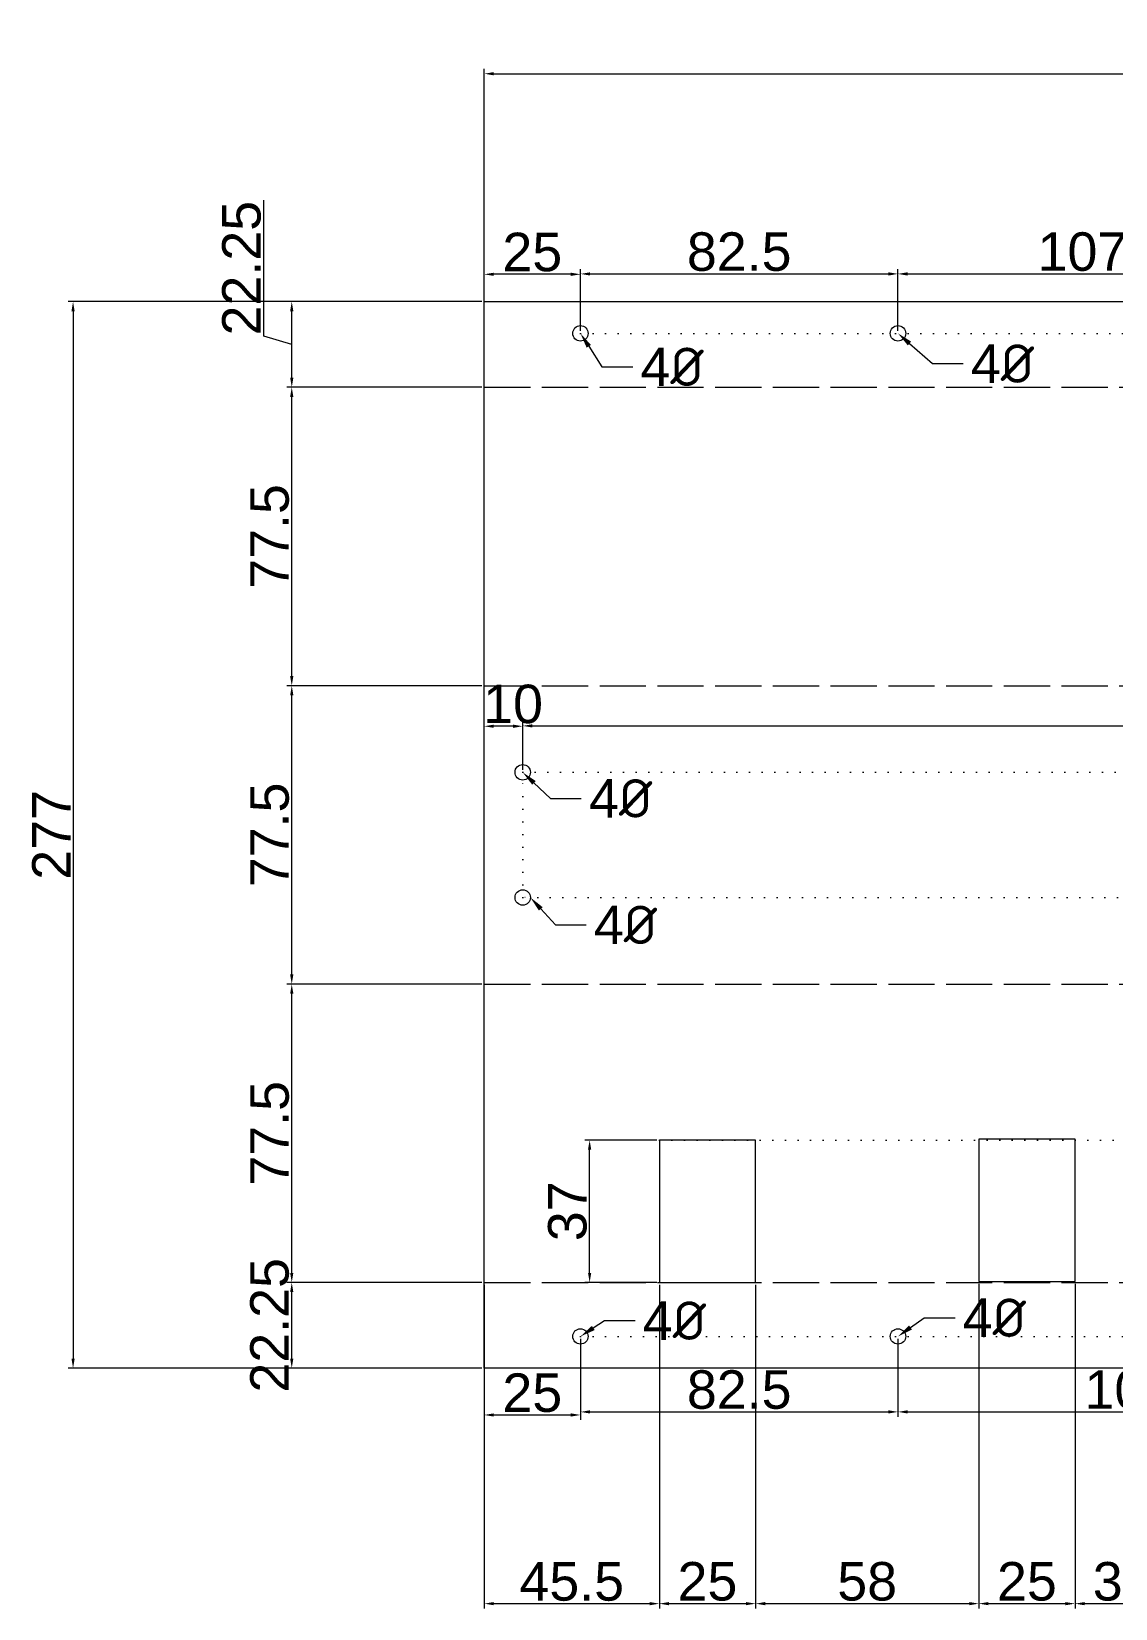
# Model space of a CAD drawing. Header units: millimetres. Extents: x -118 to 852, y -70 to 347.
# Drawn here: x -117.6 to 164, y -62.4 to 347.1 of the extents above; entities that cross this region are included whole.
import ezdxf
from ezdxf import colors
from ezdxf.entities.mleader import LeaderData, LeaderLine
from ezdxf.math import Vec2, Vec3

# ---------------------------------------------------------------- set-up
doc = ezdxf.new("R2010")
doc.units = ezdxf.units.MM
doc.linetypes.add('ACAD_ISO02W100', pattern=[15, 12, -3])
doc.linetypes.add('DOT2', pattern=[3.175, 0, -3.175])
doc.styles.get("Standard").update_dxf_attribs({"font": 'arial.ttf'})
doc.dimstyles.new('ISO-25', dxfattribs={"dimtxt": 2.5, "dimasz": 2.5, "dimexe": 1.25, "dimexo": 0.625, "dimtad": 1, "dimdsep": 46, "dimtxsty": 'Standard', "dimcen": 2.5, "dimclrd": 3, "dimclre": 3, "dimadec": 0, "dimazin": 0, "dimtfac": 1, "dimtmove": 0, "dimatfit": 3, "dimfxl": 1, "dimarcsym": 0})

# ---------------------------------------------------------------- blocks, each defined once
blk = doc.blocks.new('*D1')
at = {"color": 3, "lineweight": -2, "transparency": 16777216}
for p, q in [((-0.62, 22.25), (-51.25, 22.25)), ((-50, 2.5), (-50, 19.75)), ((-0.62, 0), (-51.25, 0))]:
    blk.add_line(p, q, dxfattribs=at)
at = {"color": 3, "transparency": 16777216}
for points in [[(-50.42, 19.75), (-49.58, 19.75), (-50, 22.25)], [(-50.42, 2.5), (-49.58, 2.5), (-50, 0)]]:
    blk.add_solid(points, dxfattribs=at)
at = {"layer": 'Defpoints', "color": 0, "transparency": 16777216}
for p in [(-50, 22.25), (0, 22.25), (0, 0)]:
    blk.add_point(p, dxfattribs=at)
at = {"color": 0, "transparency": 16777216, "insert": (-55.73, 11.13), "char_height": 2.5, "attachment_point": 5, "rotation": 90}
blk.add_mtext('{\\H4x;22.25}', dxfattribs=at)
blk = doc.blocks.new('*D2')
at = {"color": 3, "lineweight": -2, "transparency": 16777216}
for p, q in [((-0.62, 99.75), (-51.25, 99.75)), ((-50, 24.75), (-50, 97.25)), ((-0.62, 22.25), (-51.25, 22.25))]:
    blk.add_line(p, q, dxfattribs=at)
at = {"color": 3, "transparency": 16777216}
for points in [[(-50.42, 97.25), (-49.58, 97.25), (-50, 99.75)], [(-50.42, 24.75), (-49.58, 24.75), (-50, 22.25)]]:
    blk.add_solid(points, dxfattribs=at)
at = {"layer": 'Defpoints', "color": 0, "transparency": 16777216}
for p in [(-50, 99.75), (0, 99.75), (0, 22.25)]:
    blk.add_point(p, dxfattribs=at)
at = {"color": 0, "transparency": 16777216, "insert": (-55.71, 61), "char_height": 2.5, "attachment_point": 5, "rotation": 90}
blk.add_mtext('{\\H4x;77.5}', dxfattribs=at)
blk = doc.blocks.new('*D3')
at = {"color": 3, "lineweight": -2, "transparency": 16777216}
for p, q in [((-0.62, 177.25), (-51.25, 177.25)), ((-50, 102.25), (-50, 174.75)), ((-0.62, 99.75), (-51.25, 99.75))]:
    blk.add_line(p, q, dxfattribs=at)
at = {"color": 3, "transparency": 16777216}
for points in [[(-50.42, 174.75), (-49.58, 174.75), (-50, 177.25)], [(-50.42, 102.25), (-49.58, 102.25), (-50, 99.75)]]:
    blk.add_solid(points, dxfattribs=at)
at = {"layer": 'Defpoints', "color": 0, "transparency": 16777216}
for p in [(-50, 177.25), (0, 177.25), (0, 99.75)]:
    blk.add_point(p, dxfattribs=at)
at = {"color": 0, "transparency": 16777216, "insert": (-55.71, 138.5), "char_height": 2.5, "attachment_point": 5, "rotation": 90}
blk.add_mtext('{\\H4x;77.5}', dxfattribs=at)
blk = doc.blocks.new('*D4')
at = {"color": 3, "lineweight": -2, "transparency": 16777216}
for p, q in [((-0.62, 254.75), (-51.25, 254.75)), ((-50, 179.75), (-50, 252.25)), ((-0.62, 177.25), (-51.25, 177.25))]:
    blk.add_line(p, q, dxfattribs=at)
at = {"color": 3, "transparency": 16777216}
for points in [[(-50.42, 252.25), (-49.58, 252.25), (-50, 254.75)], [(-50.42, 179.75), (-49.58, 179.75), (-50, 177.25)]]:
    blk.add_solid(points, dxfattribs=at)
at = {"layer": 'Defpoints', "color": 0, "transparency": 16777216}
for p in [(-50, 254.75), (0, 254.75), (0, 177.25)]:
    blk.add_point(p, dxfattribs=at)
at = {"color": 0, "transparency": 16777216, "insert": (-55.71, 216), "char_height": 2.5, "attachment_point": 5, "rotation": 90}
blk.add_mtext('{\\H4x;77.5}', dxfattribs=at)
blk = doc.blocks.new('*D5')
at = {"color": 3, "lineweight": -2, "transparency": 16777216}
for p, q in [((-57.29, 268.06), (-57.29, 303.3)), ((-0.62, 277), (-51.25, 277)), ((-50, 257.25), (-50, 274.5)), ((-50, 265.88), (-57.29, 268.06)), ((-0.62, 254.75), (-51.25, 254.75))]:
    blk.add_line(p, q, dxfattribs=at)
at = {"color": 3, "transparency": 16777216}
for points in [[(-50.42, 274.5), (-49.58, 274.5), (-50, 277)], [(-50.42, 257.25), (-49.58, 257.25), (-50, 254.75)]]:
    blk.add_solid(points, dxfattribs=at)
at = {"layer": 'Defpoints', "color": 0, "transparency": 16777216}
for p in [(-50, 277), (0, 277), (0, 254.75)]:
    blk.add_point(p, dxfattribs=at)
at = {"color": 0, "transparency": 16777216, "insert": (-63.02, 285.68), "char_height": 2.5, "attachment_point": 5, "rotation": 90}
blk.add_mtext('{\\H4x;22.25}', dxfattribs=at)
blk = doc.blocks.new('*D6')
at = {"color": 3, "lineweight": -2, "transparency": 16777216}
for p, q in [((25, 7.62), (25, -12.6)), ((107.5, 7.62), (107.5, -12.6)), ((27.5, -11.35), (105, -11.35))]:
    blk.add_line(p, q, dxfattribs=at)
at = {"color": 3, "transparency": 16777216}
for points in [[(27.5, -10.93), (27.5, -11.76), (25, -11.35)], [(105, -10.93), (105, -11.76), (107.5, -11.35)]]:
    blk.add_solid(points, dxfattribs=at)
at = {"layer": 'Defpoints', "color": 0, "transparency": 16777216}
for p in [(25, 8.25), (107.5, 8.25), (107.5, -11.35)]:
    blk.add_point(p, dxfattribs=at)
at = {"color": 0, "transparency": 16777216, "insert": (66.25, -5.61), "char_height": 2.5, "attachment_point": 5}
blk.add_mtext('{\\H4x;82.5}', dxfattribs=at)
blk = doc.blocks.new('*D7')
at = {"color": 3, "lineweight": -2, "transparency": 16777216}
for p, q in [((107.5, 7.62), (107.5, -12.6)), ((215, 7.62), (215, -12.6)), ((110, -11.35), (212.5, -11.35))]:
    blk.add_line(p, q, dxfattribs=at)
at = {"color": 3, "transparency": 16777216}
for points in [[(110, -10.93), (110, -11.76), (107.5, -11.35)], [(212.5, -10.93), (212.5, -11.76), (215, -11.35)]]:
    blk.add_solid(points, dxfattribs=at)
at = {"layer": 'Defpoints', "color": 0, "transparency": 16777216}
for p in [(107.5, 8.25), (215, 8.25), (215, -11.35)]:
    blk.add_point(p, dxfattribs=at)
at = {"color": 0, "transparency": 16777216, "insert": (173.45, -5.61), "char_height": 2.5, "attachment_point": 5}
blk.add_mtext('{\\H4x;107.5}', dxfattribs=at)
blk = doc.blocks.new('*D11')
at = {"color": 3, "lineweight": -2, "transparency": 16777216}
for p, q in [((25, 7.62), (25, -13.4)), ((0, -0.62), (0, -13.4)), ((2.5, -12.15), (22.5, -12.15))]:
    blk.add_line(p, q, dxfattribs=at)
at = {"color": 3, "transparency": 16777216}
for points in [[(2.5, -11.73), (2.5, -12.57), (0, -12.15)], [(22.5, -11.73), (22.5, -12.57), (25, -12.15)]]:
    blk.add_solid(points, dxfattribs=at)
at = {"layer": 'Defpoints', "color": 0, "transparency": 16777216}
for p in [(25, 8.25), (0, 0), (25, -12.15)]:
    blk.add_point(p, dxfattribs=at)
at = {"color": 0, "transparency": 16777216, "insert": (12.5, -6.42), "char_height": 2.5, "attachment_point": 5}
blk.add_mtext('{\\H4x;25}', dxfattribs=at)
blk = doc.blocks.new('*D13')
at = {"color": 3, "lineweight": -2, "transparency": 16777216}
for p, q in [((25, 269.38), (25, 285.44)), ((27.5, 284.19), (105, 284.19)), ((107.5, 269.38), (107.5, 285.44))]:
    blk.add_line(p, q, dxfattribs=at)
at = {"color": 3, "transparency": 16777216}
for points in [[(27.5, 284.61), (27.5, 283.77), (25, 284.19)], [(105, 284.61), (105, 283.77), (107.5, 284.19)]]:
    blk.add_solid(points, dxfattribs=at)
at = {"layer": 'Defpoints', "color": 0, "transparency": 16777216}
for p in [(107.5, 284.19), (25, 268.75), (107.5, 268.75)]:
    blk.add_point(p, dxfattribs=at)
at = {"color": 0, "transparency": 16777216, "insert": (66.25, 289.92), "char_height": 2.5, "attachment_point": 5}
blk.add_mtext('{\\H4x;82.5}', dxfattribs=at)
blk = doc.blocks.new('*D14')
at = {"color": 3, "lineweight": -2, "transparency": 16777216}
for p, q in [((107.5, 269.38), (107.5, 285.44)), ((110, 284.19), (212.5, 284.19)), ((215, 269.38), (215, 285.44))]:
    blk.add_line(p, q, dxfattribs=at)
at = {"color": 3, "transparency": 16777216}
for points in [[(110, 284.61), (110, 283.77), (107.5, 284.19)], [(212.5, 284.61), (212.5, 283.77), (215, 284.19)]]:
    blk.add_solid(points, dxfattribs=at)
at = {"layer": 'Defpoints', "color": 0, "transparency": 16777216}
for p in [(215, 284.19), (107.5, 268.75), (215, 268.75)]:
    blk.add_point(p, dxfattribs=at)
at = {"color": 0, "transparency": 16777216, "insert": (161.25, 289.92), "char_height": 2.5, "attachment_point": 5}
blk.add_mtext('{\\H4x;107.5}', dxfattribs=at)
blk = doc.blocks.new('*D18')
at = {"color": 3, "lineweight": -2, "transparency": 16777216}
for p, q in [((0, 269.38), (0, 285.34)), ((22.5, 284.09), (2.5, 284.09)), ((25, 269.38), (25, 285.34))]:
    blk.add_line(p, q, dxfattribs=at)
at = {"color": 3, "transparency": 16777216}
for points in [[(2.5, 284.51), (2.5, 283.67), (0, 284.09)], [(22.5, 284.51), (22.5, 283.67), (25, 284.09)]]:
    blk.add_solid(points, dxfattribs=at)
at = {"layer": 'Defpoints', "color": 0, "transparency": 16777216}
for p in [(0, 284.09), (0, 268.75), (25, 268.75)]:
    blk.add_point(p, dxfattribs=at)
at = {"color": 0, "transparency": 16777216, "insert": (12.5, 289.82), "char_height": 2.5, "attachment_point": 5}
blk.add_mtext('{\\H4x;25}', dxfattribs=at)
blk = doc.blocks.new('*D23')
at = {"color": 3, "linetype": 'ByBlock', "lineweight": -2, "transparency": 16777216}
for p, q in [((10, 155.38), (10, 168.06)), ((420, 155.38), (420, 168.06)), ((12.5, 166.81), (417.5, 166.81))]:
    blk.add_line(p, q, dxfattribs=at)
at = {"color": 3, "linetype": 'ByBlock', "transparency": 16777216}
for points in [[(12.5, 167.23), (12.5, 166.39), (10, 166.81)], [(417.5, 167.23), (417.5, 166.39), (420, 166.81)]]:
    blk.add_solid(points, dxfattribs=at)
at = {"layer": 'Defpoints', "color": 0, "linetype": 'ByBlock', "transparency": 16777216}
for p in [(420, 166.81), (10, 154.75), (420, 154.75)]:
    blk.add_point(p, dxfattribs=at)
at = {"color": 0, "linetype": 'ByBlock', "transparency": 16777216, "insert": (215, 172.54), "char_height": 2.5, "attachment_point": 5}
blk.add_mtext('{\\H4x;410}', dxfattribs=at)
blk = doc.blocks.new('*D24')
at = {"color": 3, "linetype": 'ByBlock', "lineweight": -2, "transparency": 16777216}
for p, q in [((0, 155.38), (0, 167.97)), ((10, 155.38), (10, 167.97)), ((7.5, 166.72), (2.5, 166.72))]:
    blk.add_line(p, q, dxfattribs=at)
at = {"color": 3, "linetype": 'ByBlock', "transparency": 16777216}
for points in [[(2.5, 167.14), (2.5, 166.3), (0, 166.72)], [(7.5, 167.14), (7.5, 166.3), (10, 166.72)]]:
    blk.add_solid(points, dxfattribs=at)
at = {"layer": 'Defpoints', "color": 0, "linetype": 'ByBlock', "transparency": 16777216}
for p in [(0, 166.72), (0, 154.75), (10, 154.75)]:
    blk.add_point(p, dxfattribs=at)
at = {"color": 0, "linetype": 'ByBlock', "transparency": 16777216, "insert": (7.5, 172.45), "char_height": 2.5, "attachment_point": 5}
blk.add_mtext('{\\H4x;10}', dxfattribs=at)
blk = doc.blocks.new('*D26')
at = {"color": 3, "linetype": 'ByBlock', "lineweight": -2, "transparency": 16777216}
for p, q in [((0, 21.62), (0, -62.4)), ((45.5, 21.62), (45.5, -62.4)), ((2.5, -61.15), (43, -61.15))]:
    blk.add_line(p, q, dxfattribs=at)
at = {"color": 3, "linetype": 'ByBlock', "transparency": 16777216}
for points in [[(2.5, -60.73), (2.5, -61.56), (0, -61.15)], [(43, -60.73), (43, -61.56), (45.5, -61.15)]]:
    blk.add_solid(points, dxfattribs=at)
at = {"layer": 'Defpoints', "color": 0, "linetype": 'ByBlock', "transparency": 16777216}
for p in [(0, 22.25), (45.5, 22.25), (45.5, -61.15)]:
    blk.add_point(p, dxfattribs=at)
at = {"color": 0, "linetype": 'ByBlock', "transparency": 16777216, "insert": (22.75, -55.44), "char_height": 2.5, "attachment_point": 5}
blk.add_mtext('{\\H4x;45.5}', dxfattribs=at)
blk = doc.blocks.new('*D27')
at = {"color": 3, "linetype": 'ByBlock', "lineweight": -2, "transparency": 16777216}
for p, q in [((45.5, 21.62), (45.5, -62.4)), ((70.5, 21.62), (70.5, -62.4)), ((48, -61.15), (68, -61.15))]:
    blk.add_line(p, q, dxfattribs=at)
at = {"color": 3, "linetype": 'ByBlock', "transparency": 16777216}
for points in [[(48, -60.73), (48, -61.56), (45.5, -61.15)], [(68, -60.73), (68, -61.56), (70.5, -61.15)]]:
    blk.add_solid(points, dxfattribs=at)
at = {"layer": 'Defpoints', "color": 0, "linetype": 'ByBlock', "transparency": 16777216}
for p in [(45.5, 22.25), (70.5, 22.25), (70.5, -61.15)]:
    blk.add_point(p, dxfattribs=at)
at = {"color": 0, "linetype": 'ByBlock', "transparency": 16777216, "insert": (58, -55.41), "char_height": 2.5, "attachment_point": 5}
blk.add_mtext('{\\H4x;25}', dxfattribs=at)
blk = doc.blocks.new('*D28')
at = {"color": 3, "linetype": 'ByBlock', "lineweight": -2, "transparency": 16777216}
for p, q in [((70.5, 21.62), (70.5, -62.4)), ((128.5, 21.88), (128.5, -62.4)), ((73, -61.15), (126, -61.15))]:
    blk.add_line(p, q, dxfattribs=at)
at = {"color": 3, "linetype": 'ByBlock', "transparency": 16777216}
for points in [[(73, -60.73), (73, -61.56), (70.5, -61.15)], [(126, -60.73), (126, -61.56), (128.5, -61.15)]]:
    blk.add_solid(points, dxfattribs=at)
at = {"layer": 'Defpoints', "color": 0, "linetype": 'ByBlock', "transparency": 16777216}
for p in [(70.5, 22.25), (128.5, 22.5), (128.5, -61.15)]:
    blk.add_point(p, dxfattribs=at)
at = {"color": 0, "linetype": 'ByBlock', "transparency": 16777216, "insert": (99.5, -55.41), "char_height": 2.5, "attachment_point": 5}
blk.add_mtext('{\\H4x;58}', dxfattribs=at)
blk = doc.blocks.new('*D29')
at = {"color": 3, "linetype": 'ByBlock', "lineweight": -2, "transparency": 16777216}
for p, q in [((128.5, 21.88), (128.5, -62.4)), ((153.5, 21.88), (153.5, -62.4)), ((131, -61.15), (151, -61.15))]:
    blk.add_line(p, q, dxfattribs=at)
at = {"color": 3, "linetype": 'ByBlock', "transparency": 16777216}
for points in [[(131, -60.73), (131, -61.56), (128.5, -61.15)], [(151, -60.73), (151, -61.56), (153.5, -61.15)]]:
    blk.add_solid(points, dxfattribs=at)
at = {"layer": 'Defpoints', "color": 0, "linetype": 'ByBlock', "transparency": 16777216}
for p in [(128.5, 22.5), (153.5, 22.5), (153.5, -61.15)]:
    blk.add_point(p, dxfattribs=at)
at = {"color": 0, "linetype": 'ByBlock', "transparency": 16777216, "insert": (141, -55.41), "char_height": 2.5, "attachment_point": 5}
blk.add_mtext('{\\H4x;25}', dxfattribs=at)
blk = doc.blocks.new('*D30')
at = {"color": 3, "linetype": 'ByBlock', "lineweight": -2, "transparency": 16777216}
for p, q in [((153.5, 21.88), (153.5, -62.4)), ((189.9, 21.62), (189.9, -62.4)), ((156, -61.15), (187.4, -61.15))]:
    blk.add_line(p, q, dxfattribs=at)
at = {"color": 3, "linetype": 'ByBlock', "transparency": 16777216}
for points in [[(156, -60.73), (156, -61.56), (153.5, -61.15)], [(187.4, -60.73), (187.4, -61.56), (189.9, -61.15)]]:
    blk.add_solid(points, dxfattribs=at)
at = {"layer": 'Defpoints', "color": 0, "linetype": 'ByBlock', "transparency": 16777216}
for p in [(153.5, 22.5), (189.9, 22.25), (189.9, -61.15)]:
    blk.add_point(p, dxfattribs=at)
at = {"color": 0, "linetype": 'ByBlock', "transparency": 16777216, "insert": (171.7, -55.41), "char_height": 2.5, "attachment_point": 5}
blk.add_mtext('{\\H4x;36.4}', dxfattribs=at)
blk = doc.blocks.new('*D37')
at = {"color": 3, "linetype": 'ByBlock', "lineweight": -2, "transparency": 16777216}
for p, q in [((0, 277.62), (0, 337.43)), ((2.5, 336.18), (427.5, 336.18)), ((430, 277.62), (430, 337.43))]:
    blk.add_line(p, q, dxfattribs=at)
at = {"color": 3, "linetype": 'ByBlock', "transparency": 16777216}
for points in [[(2.5, 336.6), (2.5, 335.76), (0, 336.18)], [(427.5, 336.6), (427.5, 335.76), (430, 336.18)]]:
    blk.add_solid(points, dxfattribs=at)
at = {"layer": 'Defpoints', "color": 0, "linetype": 'ByBlock', "transparency": 16777216}
for p in [(430, 336.18), (0, 277), (430, 277)]:
    blk.add_point(p, dxfattribs=at)
at = {"color": 0, "linetype": 'ByBlock', "transparency": 16777216, "insert": (215, 341.92), "char_height": 2.5, "attachment_point": 5}
blk.add_mtext('{\\H4x;430}', dxfattribs=at)
blk = doc.blocks.new('*D38')
at = {"color": 3, "linetype": 'ByBlock', "lineweight": -2, "transparency": 16777216}
for p, q in [((-0.62, 277), (-108.07, 277)), ((-106.82, 274.5), (-106.82, 2.5)), ((-0.62, 0), (-108.07, 0))]:
    blk.add_line(p, q, dxfattribs=at)
at = {"color": 3, "linetype": 'ByBlock', "transparency": 16777216}
for points in [[(-107.23, 274.5), (-106.4, 274.5), (-106.82, 277)], [(-107.23, 2.5), (-106.4, 2.5), (-106.82, 0)]]:
    blk.add_solid(points, dxfattribs=at)
at = {"layer": 'Defpoints', "color": 0, "linetype": 'ByBlock', "transparency": 16777216}
for p in [(0, 277), (-106.82, 0), (0, 0)]:
    blk.add_point(p, dxfattribs=at)
at = {"color": 0, "linetype": 'ByBlock', "transparency": 16777216, "insert": (-112.46, 138.5), "char_height": 2.5, "attachment_point": 5, "rotation": 90}
blk.add_mtext('{\\H4x;277}', dxfattribs=at)
blk = doc.blocks.new('*D39')
at = {"color": 3, "linetype": 'ByBlock', "lineweight": -2, "transparency": 16777216}
for p, q in [((44.88, 59.25), (26.14, 59.25)), ((27.39, 24.75), (27.39, 56.75)), ((44.88, 22.25), (26.14, 22.25))]:
    blk.add_line(p, q, dxfattribs=at)
at = {"color": 3, "linetype": 'ByBlock', "transparency": 16777216}
for points in [[(26.97, 56.75), (27.8, 56.75), (27.39, 59.25)], [(26.97, 24.75), (27.8, 24.75), (27.39, 22.25)]]:
    blk.add_solid(points, dxfattribs=at)
at = {"layer": 'Defpoints', "color": 0, "linetype": 'ByBlock', "transparency": 16777216}
for p in [(27.39, 59.25), (45.5, 59.25), (45.5, 22.25)]:
    blk.add_point(p, dxfattribs=at)
at = {"color": 0, "linetype": 'ByBlock', "transparency": 16777216, "insert": (21.65, 40.75), "char_height": 2.5, "attachment_point": 5, "rotation": 90}
blk.add_mtext('{\\H4x;37}', dxfattribs=at)

msp = doc.modelspace()

# ---------------------------------------------------------------- linework, layer by layer
at = {"color": 2, "linetype": 'DOT2'}
for p, q in [((25, 268.75), (405, 268.75)), ((45.5, 59.25), (384.5, 59.25)), ((25, 8.25), (405, 8.25))]:
    msp.add_line(p, q, dxfattribs=at)
at = {"color": 1, "linetype": 'ACAD_ISO02W100'}
for p, q in [((0, 254.75), (430, 254.75)), ((0, 177.25), (430, 177.25)), ((0, 99.75), (430, 99.75)), ((0, 22.25), (430, 22.25))]:
    msp.add_line(p, q, dxfattribs=at)
msp.add_lwpolyline([(0, 277), (430, 277), (430, 0), (0, 0)], close=True)
at = {"color": 2, "linetype": 'DOT2'}
msp.add_lwpolyline([(10, 154.75), (420, 154.75), (420, 122.25), (10, 122.25)], close=True, dxfattribs=at)
at = {"color": 7, "linetype": 'ByBlock'}
for points in [[(45.5, 22.25), (70.5, 22.25), (70.5, 59.25), (45.5, 59.25)], [(128.5, 22.5), (153.5, 22.5), (153.5, 59.5), (128.5, 59.5)]]:
    msp.add_lwpolyline(points, close=True, dxfattribs=at)
for centre in [(25, 268.75), (107.5, 268.75), (10, 154.75), (10, 122.25), (25, 8.25), (107.5, 8.25)]:
    msp.add_circle(centre, 2)

# ---------------------------------------------------------------- dimensions: what is measured, and where the dimension line sits
at = {"color": 3, "linetype": 'ByBlock'}
for base, p1, p2, picture, middle in [((430, 336.181), (0, 277), (430, 277), '*D37', (215, 341.916)), ((420, 166.811), (10, 154.75), (420, 154.75), '*D23', (215, 172.541)), ((45.5, -61.146), (0, 22.25), (45.5, 22.25), '*D26', (22.75, -55.435))]:
    dim = msp.add_linear_dim(base=base, p1=p1, p2=p2, text='{\\H4x;<>}', dimstyle='ISO-25', dxfattribs=at)
    dim.commit()
    dim.dimension.update_dxf_attribs({"geometry": picture, "text_midpoint": middle})
at = {"color": 3}
for base, p1, p2, picture, middle in [((-50, 277), (0, 254.75), (0, 277), '*D5', (-63.024, 268.688)), ((-50, 254.75), (0, 177.25), (0, 254.75), '*D4', (-55.71, 216)), ((-50, 177.25), (0, 99.75), (0, 177.25), '*D3', (-55.71, 138.5)), ((-50, 99.75), (0, 22.25), (0, 99.75), '*D2', (-55.71, 61))]:
    dim = msp.add_linear_dim(base=base, p1=p1, p2=p2, angle=90, text='{\\H4x;<>}', dimstyle='ISO-25', override={"dimtmove": 1}, dxfattribs=at)
    dim.commit()
    dim.dimension.update_dxf_attribs({"geometry": picture, "text_midpoint": middle})
for base, p2, picture, middle in [((0, 284.09), (0, 268.75), '*D18', (12.5, 289.82)), ((107.5, 284.191), (107.5, 268.75), '*D13', (66.25, 289.922))]:
    dim = msp.add_linear_dim(base=base, p1=(25, 268.75), p2=p2, text='{\\H4x;<>}', dimstyle='ISO-25', dxfattribs=at)
    dim.commit()
    dim.dimension.update_dxf_attribs({"geometry": picture, "text_midpoint": middle})
dim = msp.add_linear_dim(base=(215, 284.191), p1=(107.5, 268.75), p2=(215, 268.75), text='{\\H4x;<>}', dimstyle='ISO-25', override={"dimtmove": 1}, dxfattribs=at)
dim.commit()
dim.dimension.update_dxf_attribs({"geometry": '*D14', "text_midpoint": (161.25, 289.922)})
at = {"color": 3, "linetype": 'ByBlock'}
for base, p1, p2, picture, middle in [((-106.815, 0), (0, 277), (0, 0), '*D38', (-112.461, 138.5)), ((27.387, 59.25), (45.5, 22.25), (45.5, 59.25), '*D39', (21.653, 40.75))]:
    dim = msp.add_linear_dim(base=base, p1=p1, p2=p2, angle=90, text='{\\H4x;<>}', dimstyle='ISO-25', dxfattribs=at)
    dim.commit()
    dim.dimension.update_dxf_attribs({"geometry": picture, "text_midpoint": middle})
dim = msp.add_linear_dim(base=(0, 166.72), p1=(10, 154.75), p2=(0, 154.75), text='{\\H4x;<>}', dimstyle='ISO-25', dxfattribs=at)
dim.commit()
dim.dimension.update_dxf_attribs({"geometry": '*D24', "text_midpoint": (7.5, 166.72), "dimtype": 160})
at = {"color": 3}
dim = msp.add_linear_dim(base=(-50, 22.25), p1=(0, 0), p2=(0, 22.25), angle=90, text='{\\H4x;<>}', dimstyle='ISO-25', dxfattribs=at)
dim.commit()
dim.dimension.update_dxf_attribs({"geometry": '*D1', "text_midpoint": (-50, 11.125), "dimtype": 160})
at = {"color": 3, "linetype": 'ByBlock'}
for base, p1, p2, override, picture, middle in [((70.5, -61.146), (45.5, 22.25), (70.5, 22.25), {"dimtad": 3}, '*D27', (58, -55.415)), ((128.5, -61.146), (70.5, 22.25), (128.5, 22.5), {"dimtmove": 1}, '*D28', (99.5, -55.415)), ((153.5, -61.146), (128.5, 22.5), (153.5, 22.5), {"dimtmove": 1}, '*D29', (141, -55.415)), ((189.9, -61.146), (153.5, 22.5), (189.9, 22.25), {"dimtmove": 1}, '*D30', (171.7, -55.412))]:
    dim = msp.add_linear_dim(base=base, p1=p1, p2=p2, text='{\\H4x;<>}', dimstyle='ISO-25', override=override, dxfattribs=at)
    dim.commit()
    dim.dimension.update_dxf_attribs({"geometry": picture, "text_midpoint": middle})
at = {"color": 3}
dim = msp.add_linear_dim(base=(25, -12.151), p1=(0, 0), p2=(25, 8.25), text='{\\H4x;<>}', dimstyle='ISO-25', dxfattribs=at)
dim.commit()
dim.dimension.update_dxf_attribs({"geometry": '*D11', "text_midpoint": (12.5, -12.151), "dimtype": 160})
for base, p1, p2, picture, middle in [((107.5, -11.345), (25, 8.25), (107.5, 8.25), '*D6', (66.25, -11.345)), ((215, -11.345), (107.5, 8.25), (215, 8.25), '*D7', (173.446, -11.345))]:
    dim = msp.add_linear_dim(base=base, p1=p1, p2=p2, text='{\\H4x;<>}', dimstyle='ISO-25', override={"dimtmove": 1}, dxfattribs=at)
    dim.commit()
    dim.dimension.update_dxf_attribs({"geometry": picture, "text_midpoint": middle, "dimtype": 160})

# ---------------------------------------------------------------- leaders
at = {"color": 3, "linetype": 'ByBlock'}
ml = msp.add_multileader_mtext('Standard', dxfattribs=at)
ml.set_content('{\\C3;4\\fISOCPEUR|b0|i0|c0|p34;%%C}', color=3)
ml.set_leader_properties()
ml.build(insert=Vec2(0, 0))
ctx = ml.context
ctx.base_point, ctx.char_height, ctx.plane_origin = Vec3(38.593, 260.071), 10, Vec3(25, 268.75)
notes = []
notes.append((ctx, [(0, (1, 1, 0), (30.593, 260.071), (1, 0), 8, [(0, [(25, 268.75)], 0, [])])]))
ctx.mtext.insert, ctx.mtext.flow_direction = Vec3(40.593, 265.071), 5
ml = msp.add_multileader_mtext('Standard', dxfattribs=at)
ml.set_content('4{\\fISOCPEUR|b0|i0|c0|p34;%%C}', color=3)
ml.set_leader_properties()
ml.build(insert=Vec2(0, 0))
ctx = ml.context
ctx.base_point, ctx.char_height, ctx.plane_origin = Vec3(124.434, 260.896), 10, Vec3(107.5, 268.75)
notes.append((ctx, [(0, (1, 1, 0), (116.434, 260.896), (1, 0), 8, [(0, [(107.5, 268.75)], 0, [])])]))
ctx.mtext.insert, ctx.mtext.flow_direction = Vec3(126.434, 265.896), 5
ml = msp.add_multileader_mtext('Standard', dxfattribs=at)
ml.set_content('4{\\fISOCPEUR|b0|i0|c0|p34;%%C}', color=3)
ml.set_leader_properties()
ml.build(insert=Vec2(0, 0))
ctx = ml.context
ctx.base_point, ctx.char_height, ctx.plane_origin = Vec3(25.226, 147.987), 10, Vec3(10, 154.75)
notes.append((ctx, [(0, (1, 1, 0), (17.226, 147.987), (1, 0), 8, [(0, [(10, 154.75)], 0, [])])]))
ctx.mtext.insert, ctx.mtext.flow_direction = Vec3(27.226, 152.987), 5
ml = msp.add_multileader_mtext('Standard', dxfattribs=at)
ml.set_content('4{\\fISOCPEUR|b0|i0|c0|p34;%%C}', color=3)
ml.set_leader_properties()
ml.build(insert=Vec2(0, 0))
ctx = ml.context
ctx.base_point, ctx.char_height, ctx.plane_origin = Vec3(26.487, 115.137), 10, Vec3(12, 122.25)
notes.append((ctx, [(0, (1, 1, 0), (18.487, 115.137), (1, 0), 8, [(0, [(12, 122.25)], 0, [])])]))
ctx.mtext.insert, ctx.mtext.flow_direction = Vec3(28.487, 120.137), 5
ml = msp.add_multileader_mtext('Standard', dxfattribs=at)
ml.set_content('4{\\fISOCPEUR|b0|i0|c0|p34;%%C}', color=3)
ml.set_leader_properties()
ml.build(insert=Vec2(0, 0))
ctx = ml.context
ctx.base_point, ctx.char_height, ctx.plane_origin = Vec3(39.209, 12.351), 10, Vec3(25, 8.25)
notes.append((ctx, [(0, (1, 1, 0), (31.209, 12.351), (1, 0), 8, [(0, [(25, 8.25)], 0, [])])]))
ctx.mtext.insert, ctx.mtext.flow_direction = Vec3(41.209, 17.351), 5
ml = msp.add_multileader_mtext('Standard', dxfattribs=at)
ml.set_content('4{\\fISOCPEUR|b0|i0|c0|p34;%%C}', color=3)
ml.set_leader_properties()
ml.build(insert=Vec2(0, 0))
ctx = ml.context
ctx.base_point, ctx.char_height, ctx.plane_origin = Vec3(122.321, 13.114), 10, Vec3(107.5, 8.25)
notes.append((ctx, [(0, (1, 1, 0), (114.321, 13.114), (1, 0), 8, [(0, [(107.5, 8.25)], 0, [])])]))
ctx.mtext.insert, ctx.mtext.flow_direction = Vec3(124.321, 18.114), 5
for ctx, leaders in notes:
    for number, flags, end, landing, length, lines in leaders:
        leader = LeaderData()
        leader.index, (leader.has_last_leader_line, leader.has_dogleg_vector, leader.attachment_direction) = number, flags
        leader.last_leader_point, leader.dogleg_vector, leader.dogleg_length = Vec3(end), Vec3(landing), length
        for number, points, colour, breaks in lines:
            line = LeaderLine()
            line.index, line.vertices, line.color, line.breaks = number, Vec3.list(points), colors.encode_raw_color(colour), breaks
            leader.lines.append(line)
        ctx.leaders.append(leader)

doc.saveas('drawing.dxf')
